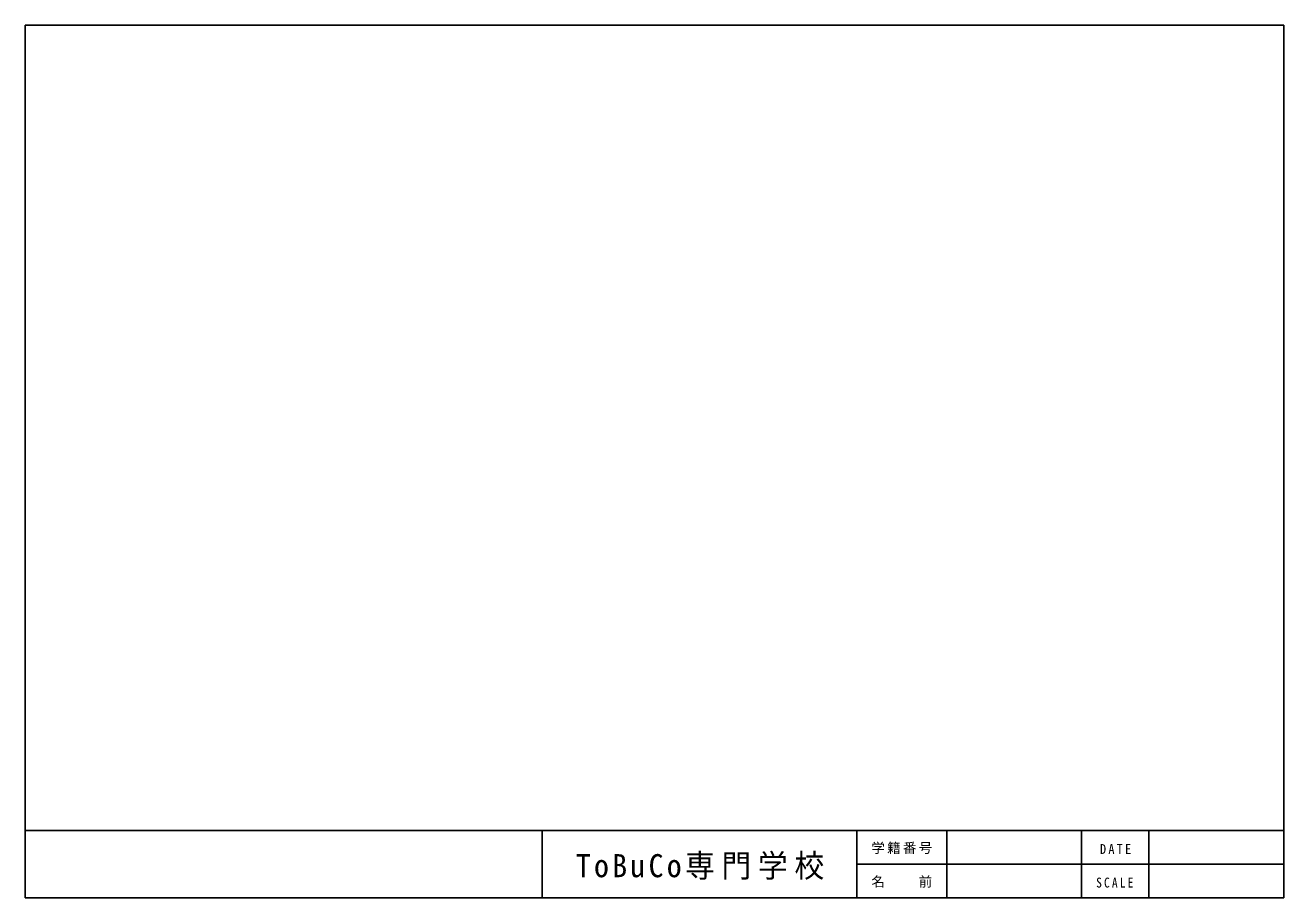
# Model space of a CAD drawing. Units: millimetres on the paper. Extents: x -140 to 140, y -97 to 97.
import ezdxf

# ---------------------------------------------------------------- set-up
doc = ezdxf.new("R2010")
doc.units = ezdxf.units.MM
doc.layers.add('F-F', color=7, linetype='Continuous')
doc.styles.add('ＭＳ ゴシック', font='')
doc.styles.get('ＭＳ ゴシック').set_extended_font_data('MS Gothic')

msp = doc.modelspace()

# ---------------------------------------------------------------- linework, layer by layer
at = {"layer": 'F-F'}
for p, q in [((140, -97), (140, 97)), ((-140, -82), (140, -82)), ((-25, -97), (-25, -82)), ((45, -97), (45, -82)), ((65, -97), (65, -82)), ((95, -97), (95, -82)), ((110, -97), (110, -82)), ((45, -89.5), (140, -89.5)), ((-140, -97), (140, -97)), ((-140, -97), (-140, -97))]:
    msp.add_line(p, q, dxfattribs=at)
msp.add_lwpolyline([(140, 97), (-140, 97), (-140, -97)], dxfattribs=at)

# ---------------------------------------------------------------- texts
at = {"layer": 'F-F', "color": 2, "insert": (-17.5, -93), "char_height": 5.132, "attachment_point": 7, "style": 'ＭＳ ゴシック'}
msp.add_mtext('\\T1.22;\\W0.95;ToBuCo専門学校', dxfattribs=at)
at = {"layer": 'F-F', "char_height": 2.199, "attachment_point": 7, "style": 'ＭＳ ゴシック'}
for s, insert in [('\\T1.17;学籍番号', (48.25, -87.25)), ('\\T1.38;\\W0.9;DATE', (99.12, -87.25)), ('\\T1.17;名\u3000\u3000前', (48.25, -94.75)), ('\\T1.38;\\W0.85;SCALE', (98.25, -94.75))]:
    msp.add_mtext(s, dxfattribs=dict(at, insert=insert))

doc.saveas('drawing.dxf')
